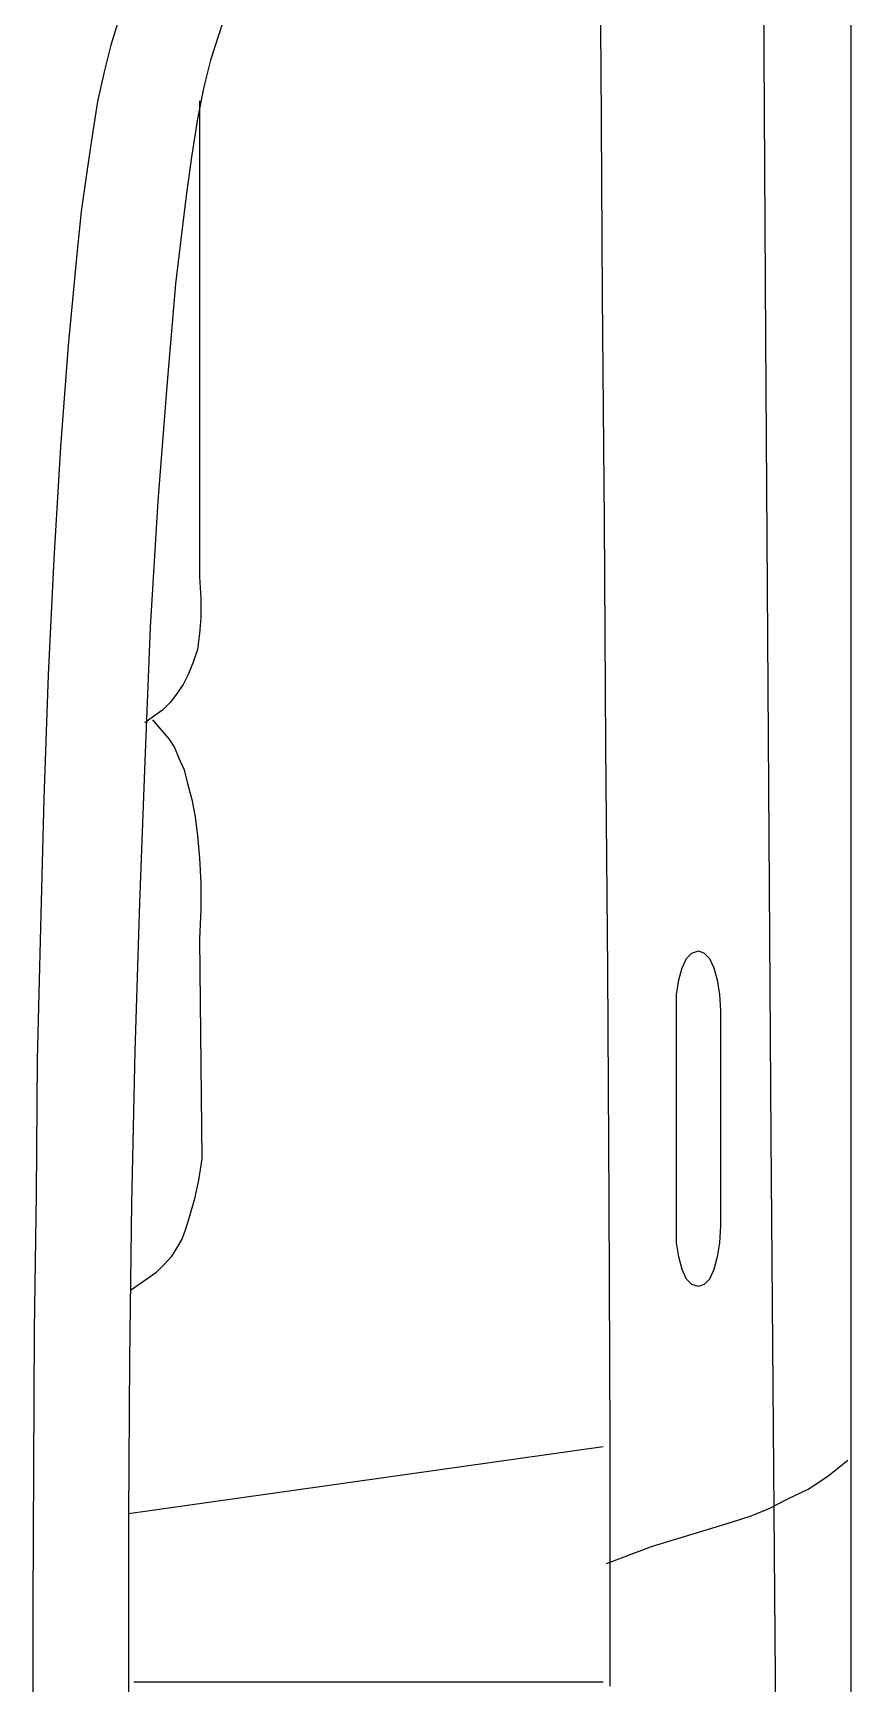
# Model space of a CAD drawing. Header units: inches. Extents: x 1457 to 6508, y 1058 to 4458.
# Drawn here: x 3070.53 to 3084.92, y 2494.89 to 2523.93 of the extents above; entities that cross this region are included whole.
import ezdxf

# ---------------------------------------------------------------- set-up
doc = ezdxf.new("R2010")
doc.units = ezdxf.units.IN

# ---------------------------------------------------------------- blocks, each defined once
blk = doc.blocks.new('A$C2EFE4C6E')
at = {"linetype": 'Continuous'}
for p, q in [((1.6048, 1.80867), (3.51874, 1.80867)), ((2.49558, 1.79836), (2.48841, 1.80719)), ((2.50126, 1.78955), (2.49558, 1.79836)), ((2.50556, 1.7807), (2.50126, 1.78955)), ((2.50985, 1.7724), (2.50556, 1.7807)), ((1.57909, 1.76799), (1.98683, 1.77042)), ((1.98683, 1.77042), (2.34363, 1.77287)), ((2.34363, 1.77287), (2.65133, 1.77531)), ((2.51318, 1.76407), (2.50985, 1.7724)), ((2.51604, 1.75522), (2.51318, 1.76407)), ((2.26834, 1.7474), (2.27358, 1.74887)), ((2.27358, 1.74887), (2.28024, 1.74984)), ((2.28024, 1.74984), (2.2874, 1.75034)), ((2.2874, 1.75034), (2.38361, 1.75034)), ((2.2874, 1.75034), (2.2874, 1.75034)), ((2.38361, 1.75034), (2.39123, 1.74984)), ((2.39123, 1.74984), (2.39744, 1.74887)), ((2.39744, 1.74887), (2.40314, 1.7474)), ((2.52128, 1.73809), (2.51604, 1.75522)), ((2.26073, 1.74052), (2.26166, 1.74299)), ((2.26166, 1.74299), (2.26406, 1.74542)), ((2.26406, 1.74542), (2.26834, 1.7474)), ((2.40314, 1.7474), (2.40743, 1.74542)), ((2.40743, 1.74542), (2.40981, 1.74299)), ((2.40981, 1.74299), (2.41078, 1.74052)), ((2.26166, 1.73759), (2.26073, 1.74052)), ((2.26406, 1.73514), (2.26166, 1.73759)), ((2.26834, 1.73317), (2.26406, 1.73514)), ((2.40743, 1.73514), (2.40314, 1.73317)), ((2.40981, 1.73759), (2.40743, 1.73514)), ((2.41078, 1.74052), (2.40981, 1.73759)), ((2.527, 1.71944), (2.52128, 1.73809)), ((2.27358, 1.73169), (2.26834, 1.73317)), ((2.28024, 1.73072), (2.27358, 1.73169)), ((2.2874, 1.73072), (2.28024, 1.73072)), ((2.38361, 1.73072), (2.2874, 1.73072)), ((2.39123, 1.73072), (2.38361, 1.73072)), ((2.39744, 1.73169), (2.39123, 1.73072)), ((2.40314, 1.73317), (2.39744, 1.73169)), ((2.53461, 1.69935), (2.527, 1.71944)), ((1.76055, 1.69594), (1.86536, 1.69691)), ((1.86536, 1.69691), (1.96779, 1.69741)), ((1.96779, 1.69741), (2.06875, 1.69837)), ((2.06875, 1.69837), (2.1688, 1.69887)), ((2.1688, 1.69887), (2.26931, 1.69985)), ((2.26931, 1.69985), (2.37268, 1.70036)), ((2.37268, 1.70036), (2.47936, 1.70082)), ((2.47936, 1.70082), (2.58941, 1.70082)), ((2.51224, 1.48564), (2.48223, 1.69787)), ((2.58749, 1.48811), (2.58749, 1.69787)), ((1.32946, 1.69594), (1.8625, 1.5224)), ((1.24611, 1.66605), (1.85583, 1.47781)), ((1.8625, 1.5224), (1.8744, 1.51946)), ((1.8744, 1.51946), (1.88871, 1.51655)), ((1.88073, 1.51751), (2.09354, 1.51751)), ((1.88871, 1.51655), (1.90489, 1.51407)), ((1.90489, 1.51407), (1.92204, 1.51162)), ((2.09354, 1.51751), (2.10305, 1.51801)), ((2.10305, 1.51801), (2.11164, 1.51801)), ((2.11164, 1.51801), (2.11879, 1.51751)), ((2.11879, 1.51751), (2.12591, 1.51655)), ((2.12591, 1.51655), (2.13164, 1.51457)), ((2.13164, 1.51457), (2.13688, 1.5126)), ((2.13688, 1.5126), (2.14164, 1.51015)), ((2.17974, 1.51065), (2.18595, 1.51212)), ((2.18595, 1.51212), (2.19308, 1.51407)), ((2.19308, 1.51407), (2.20071, 1.51555)), ((2.20071, 1.51555), (2.20928, 1.51655)), ((2.20928, 1.51655), (2.2193, 1.51751)), ((2.2193, 1.51751), (2.23024, 1.51801)), ((2.23024, 1.51801), (2.24214, 1.51801)), ((2.24214, 1.51801), (2.25548, 1.51751)), ((2.25548, 1.51751), (2.35361, 1.51847)), ((2.35361, 1.51847), (2.36315, 1.51701)), ((2.36315, 1.51701), (2.37219, 1.51507)), ((2.37219, 1.51507), (2.38075, 1.5126)), ((2.38075, 1.5126), (2.38505, 1.51115)), ((1.92204, 1.51162), (1.94159, 1.50919)), ((1.94159, 1.50919), (1.96254, 1.50674)), ((1.96254, 1.50674), (2.00826, 1.50281)), ((2.14164, 1.51015), (2.14593, 1.5072)), ((2.14593, 1.5072), (2.14974, 1.5043)), ((2.16594, 1.50379), (2.16974, 1.50622)), ((2.16974, 1.50622), (2.1745, 1.5082)), ((2.1745, 1.5082), (2.17974, 1.51065)), ((2.38505, 1.51115), (2.38934, 1.50969)), ((2.38934, 1.50969), (2.39364, 1.5072)), ((2.39364, 1.5072), (2.39744, 1.50476)), ((2.39744, 1.50476), (2.40076, 1.50181)), ((2.00826, 1.50281), (2.0597, 1.49889)), ((2.0597, 1.49889), (2.11593, 1.49546)), ((2.14974, 1.5043), (2.15309, 1.50085)), ((2.15309, 1.50085), (2.15591, 1.49692)), ((2.15735, 1.49644), (2.16594, 1.50379)), ((2.40076, 1.50181), (2.40456, 1.4979)), ((2.40456, 1.4979), (2.40743, 1.49397)), ((2.11593, 1.49546), (2.17593, 1.49301)), ((2.15591, 1.49692), (2.15878, 1.49301)), ((2.17593, 1.49301), (2.23928, 1.49056)), ((2.23928, 1.49056), (2.30549, 1.48859)), ((2.40743, 1.49397), (2.41251, 1.48656)), ((2.30549, 1.48859), (2.37363, 1.48712)), ((2.37363, 1.48712), (2.44316, 1.48614)), ((2.44316, 1.48614), (2.51366, 1.48564)), ((2.51366, 1.48564), (2.58418, 1.48564)), ((2.58418, 1.48564), (2.6537, 1.48614)), ((1.85583, 1.47781), (1.86774, 1.47487)), ((1.86774, 1.47487), (1.88108, 1.47192)), ((1.88108, 1.47192), (1.89633, 1.46947)), ((1.89633, 1.46947), (1.9125, 1.46702)), ((1.9125, 1.46702), (1.93014, 1.46459)), ((1.93014, 1.46459), (1.9492, 1.46261)), ((1.9492, 1.46261), (1.99016, 1.4587)), ((1.99016, 1.4587), (2.03543, 1.45527)), ((2.03543, 1.45527), (2.08544, 1.45232)), ((2.08544, 1.45232), (2.13734, 1.44987)), ((2.13734, 1.44987), (2.19261, 1.44791)), ((2.19261, 1.44791), (2.25024, 1.44644)), ((2.25024, 1.44644), (2.3093, 1.44496)), ((2.3093, 1.44496), (2.36933, 1.44449)), ((2.36933, 1.44449), (2.4303, 1.4435)), ((2.4303, 1.4435), (2.55271, 1.44302)), ((2.55271, 1.44302), (2.67134, 1.44302))]:
    blk.add_line(p, q, dxfattribs=at)

msp = doc.modelspace()

# ---------------------------------------------------------------- block references
at = {"xscale": 39.37007874015748, "yscale": 39.37007874015748, "zscale": 39.37007874015748, "rotation": 270}
msp.add_blockref('A$C2EFE4C6E', (3013.7137, 2596.7798), dxfattribs=at)

doc.saveas('drawing.dxf')
